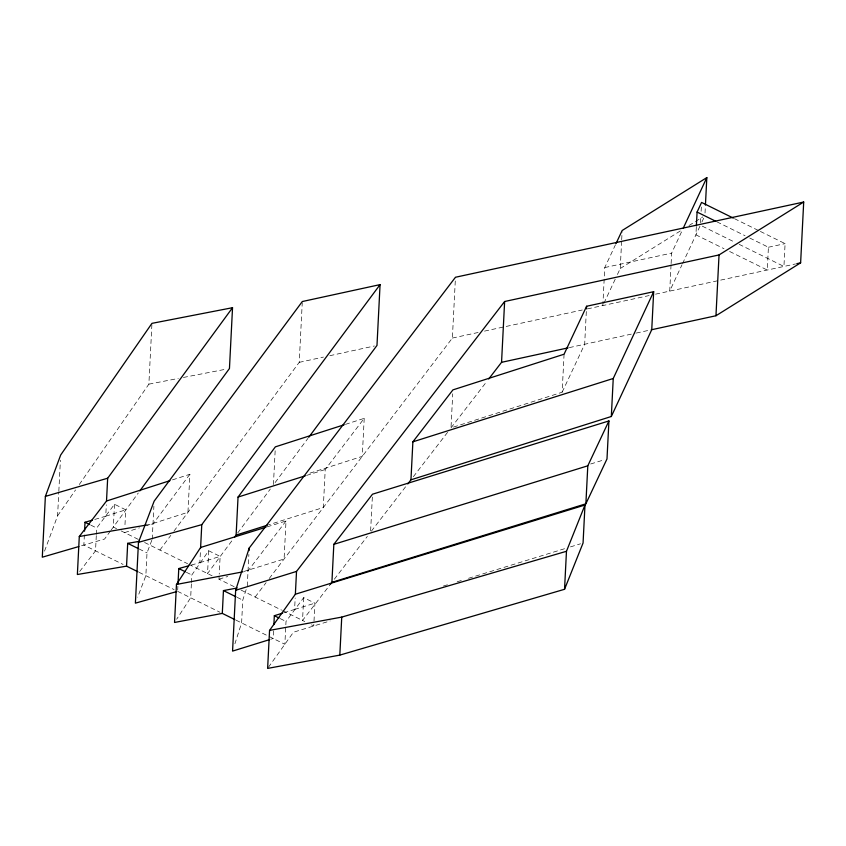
<?xml version="1.0" encoding="UTF-8"?>
<svg xmlns="http://www.w3.org/2000/svg" width="846" height="846" viewBox="0 0 846 846"><rect width="100%" height="100%" fill="white"/><g stroke="black" fill="none" stroke-linecap="round" stroke-linejoin="round"><path stroke-width="0.63" stroke-dasharray="4.23 3.17" d="M44.552 551.116L57.591 515.827L58.765 492.541M58.829 491.251L60.404 460.203M84.367 534.947L83.86 545.078L123.093 564.441M96.296 535.634L95.524 550.841L78.942 572.446M96.359 534.365L96.687 528.031L114.506 504.269L125.737 509.81L124.901 526.275M94.773 519.423L105.739 516.229L106.321 504.819M114.506 504.269L113.343 527.069L116.716 528.729M79.281 484.536L148.875 384.158L151.889 324.642M151.794 540.308L147.014 552.872L145.85 575.671L137.665 597.17M152.227 539.166L153.898 506.225M177.692 590.085L177.882 586.289M172.457 479.872L189.874 474.278L187.949 512.285L146.95 525.44M191.376 583.856L190.667 597.784L176.645 619.24M191.439 582.587L191.82 574.984L208.698 550.757L220.129 556.393L219.23 574.127M191.175 565.086L199.846 562.664L200.386 552.184M208.698 550.757L207.545 573.556L233.031 539.251M234.131 586.68L218.977 579.193L219.167 575.396M246.144 589.577L242.76 600.121L241.607 622.931L234.924 643.753M247.275 586.067L248.872 554.394M275.151 450.791L273.417 484.864L307.944 438.387M273.565 630.905L273.184 638.508L270.72 639.269M267.177 526.846L286.011 521.009L284.087 559.016L244.018 571.431M311.518 624.866L313.76 625.966L314.913 603.166L303.693 597.636L286.011 621.461L284.859 644.271L268.51 636.203M173.938 531.172L299.23 362.352L302.244 302.836M283.875 612.747L294.598 609.427L295.18 598.027M303.693 597.636L302.54 620.435L330.321 584.396M345.432 424.375L364.203 418.347L325.224 469.519L323.299 507.526L268.499 524.848M364.203 418.347L362.278 456.354L307.214 474.014M370.622 530.907L372.356 496.835M269.218 578.537L452.377 338.062L455.465 277.255M451.066 426.574L452.726 393.813M453.498 427.082L562.146 392.227L564.071 354.22M586.32 311.508L584.671 344.269L562.146 392.227M602.838 305.565L604.763 267.558L615.423 244.843M617.432 274.485L620.234 268.51L621.63 240.983M621.694 239.682L622.096 231.815M671.047 264.904L669.725 291.109L681.992 264.777M671.111 263.592L671.65 253.113L682.637 229.509M696.311 227.246L695.93 234.85L723.996 248.692M700.541 222.688L700.858 216.354M701.123 211.289L701.376 206.223M705.025 212.981L705.363 206.424M749.704 238.012L768.411 247.244L767.259 270.043L728.67 251.008M760.385 231.444L785.088 243.637L783.935 266.448L739.235 244.378M682.542 263.582L700.414 225.226L734.529 242.062M701.905 222.012L703.904 217.739M603.959 303.164L615.19 279.265M57.591 515.827L75.548 489.929M268.383 667.357L293.446 632.226L330.12 620.932M110.424 531.055L104.587 539.029L80.074 546.178M111.154 530.061L138.279 493.017M189.874 474.278L152.999 523.96L146.538 525.059M159.915 550.048L170.818 535.359M237.673 532.991L270.318 489.041M286.011 521.009L248.037 570.87L244.208 571.589M255.132 597.033L266.088 582.651M334.329 579.203L367.333 536.396M371.352 531.193L406.989 484.959M413.356 476.71L447.798 432.042M450.992 427.886L487.106 381.06M620.234 268.51L681.506 230.218M689.025 225.522L694.312 222.212M695.37 221.557L702.783 216.925M105.739 516.229L125.737 509.81M124.584 532.61L139.495 527.83M306.548 475.431L325.224 469.519M199.868 562.675L220.129 556.393M218.977 579.193L227.743 576.475M590.645 463.999L604.488 459.716M294.598 609.427L314.913 603.166M443.378 586.045L448.412 584.491M457.221 581.784L462.254 580.229M468.547 578.294L565.445 548.441M570.479 546.886L580.546 543.788M299.23 362.352L323.447 357.075M329.824 355.69L374.44 345.982M569.326 347.6L634.976 333.335M636.266 333.06L651.748 329.697M604.763 267.558L671.65 253.113M768.411 247.244L785.088 243.637M452.377 338.062L478.096 332.499M484.525 331.114L582.26 310.006M587.41 308.896L649.146 295.561M655.576 294.165L795.483 263.952M148.875 384.158L178.294 378.448M183.402 377.453L226.897 369.004M734.508 218.68L759.211 230.873M716.964 221.853L745.03 235.706M121.211 530.95L138.712 539.589M144.603 542.498L187.601 563.711M188.774 564.293L212.113 575.809M241.131 590.127L281.549 610.082M282.723 610.653L304.782 621.546M90.85 525.155L96.687 528.031M139.061 548.948L147.014 552.872M186.384 572.298L191.82 574.984M237.081 597.318L242.76 600.121M280.174 618.585L286.011 621.461M139.04 572.308L174.096 589.609M177.628 591.354L219.949 612.24M235.928 620.118L267.336 635.621"/><path stroke-width="1.27" d="M139.844 490.892L229.456 368.507L232.534 307.701L151.952 323.352L60.669 455.021L45.377 496.391L42.3 557.197L78.815 546.548M232.534 307.701L107.664 478.223L106.511 501.022L79.291 536.501L77.367 574.508L126.54 566.143L137.898 571.748M84.558 531.14L85.012 522.278L92.33 520.142M126.54 566.143L127.693 543.344L139.315 541.366M308.727 437.329L376.988 345.422L380.065 284.616L302.308 301.536L154.152 501.16L138.469 542.339L135.392 603.145L176.38 591.692M265.93 527.238L200.629 547.468L176.465 584.459L174.54 622.466L222.297 613.392L234.786 619.558M178.009 583.751L178.781 568.544L188.69 565.784M200.576 548.25L201.771 524.657L380.065 284.616M222.297 613.392L223.45 590.593L237.24 587.97M234.575 537.168L236.119 535.084L238.043 497.078L275.352 446.857L344.185 424.766M407.783 483.933L410.955 479.819L611.32 416.496L651.748 329.697L715.959 315.748L800.623 262.842L803.7 202.035L455.465 277.255L249.2 548.06L235.653 590.297L232.565 651.103L269.493 639.65M249.073 550.598L249.2 548.06M269.557 630.397L267.632 668.403L339.817 655.111L564.546 589.292L583.063 543.016L584.988 505.009L295.37 594.22L269.557 630.397L341.742 617.104L566.471 551.285L584.988 505.009M273.893 624.57L274.337 615.708L282.68 613.117M295.37 594.22L296.523 571.42L504.628 301.514L719.037 254.942L803.7 202.035M331.907 582.344L333.832 544.338L372.483 494.212L608.93 420.938L606.994 458.934L585.876 503.804L331.907 582.344L330.321 584.396M339.817 655.111L341.742 617.104M410.955 479.819L412.88 441.824L452.927 389.879L564.071 354.22L586.595 306.263L653.672 291.69L651.748 329.697M488.713 378.976L501.551 362.321L504.628 301.514M564.546 589.292L566.471 551.285M586.458 308.885L586.595 306.263M585.876 503.804L587.801 465.808L608.93 420.938M611.32 416.496L613.244 378.49L653.672 291.69M696.374 225.977L697.083 212.05L701.567 202.427L733.334 218.099M705.427 205.113L706.822 177.597L622.159 230.503L615.983 243.648M715.959 315.748L719.037 254.942M683.187 228.335L706.822 177.597M106.511 501.022L169.972 480.665M238.043 497.078L305.3 475.822M412.88 441.824L613.244 378.49M236.119 535.084L267.251 525.25M333.832 544.338L587.801 465.808M235.653 590.297L296.523 571.42M45.377 496.391L107.664 478.223M138.469 542.339L201.771 524.657M501.551 362.321L568.047 347.875M796.773 263.666L800.623 262.842M176.465 584.459L242.929 571.833M79.291 536.501L146.538 525.059M697.083 212.05L715.79 221.282M85.012 522.278L89.676 524.573M127.693 543.344L137.919 548.388M178.781 568.544L185.295 571.769M223.45 590.593L235.949 596.758M274.337 615.708L279.011 618.014"/></g></svg>
